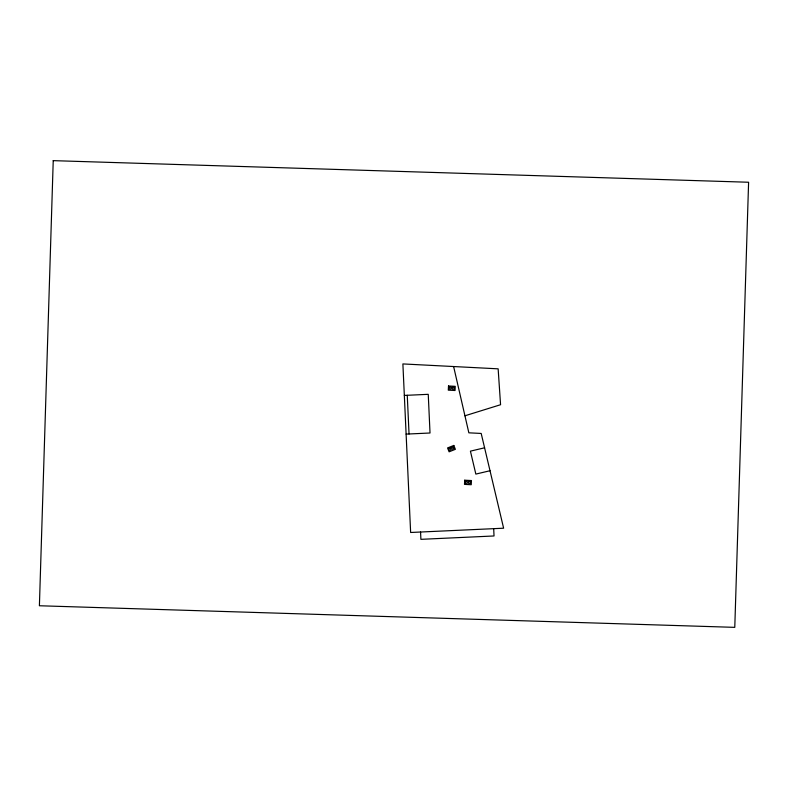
<?xml version="1.0" encoding="UTF-8"?>
<svg xmlns="http://www.w3.org/2000/svg" width="788" height="788" viewBox="0 0 788 788"><rect width="100%" height="100%" fill="white"/><g stroke="black" fill="none" stroke-linecap="round" stroke-linejoin="round"><path stroke-width="1.18" d="M464.94 415.788L500.567 404.727L498.144 368.833L402.885 363.928L410.637 532.481L503.621 528.206L481.192 433.449L468.85 432.819L453.622 366.538M484.59 447.801L470.416 451.15L475.844 474.09L490.018 470.731M404.333 395.418L428.248 394.325L430.021 433.006L406.115 434.109M493.692 528.659L494.027 535.968L420.9 539.337L420.565 532.018M407.258 395.29L409.041 433.971M53.229 160.644L39.4 605.755L734.78 627.356L748.6 182.245L53.229 160.644M448.51 385.982L448.293 390.149L455.04 390.503L455.247 386.337L448.51 385.982M449.259 387.115L449.17 388.937L450.992 389.036L451.091 387.204L449.259 387.115M452.332 387.272L452.243 389.095L454.065 389.193L454.164 387.361L452.332 387.272M464.713 480.207L464.496 484.374L471.234 484.719L471.451 480.552L464.713 480.207M465.462 481.33L465.373 483.152L467.195 483.251L467.294 481.419L465.462 481.33M468.535 481.488L468.436 483.31L470.269 483.408L470.357 481.576L468.535 481.488M453.829 445.447L447.554 447.939L449.101 451.81L455.375 449.318L453.829 445.447M450.411 447.968L448.707 448.648L449.387 450.342L451.091 449.672L450.411 447.968M453.267 446.835L451.563 447.515L452.243 449.209L453.947 448.539L453.267 446.835"/></g></svg>
